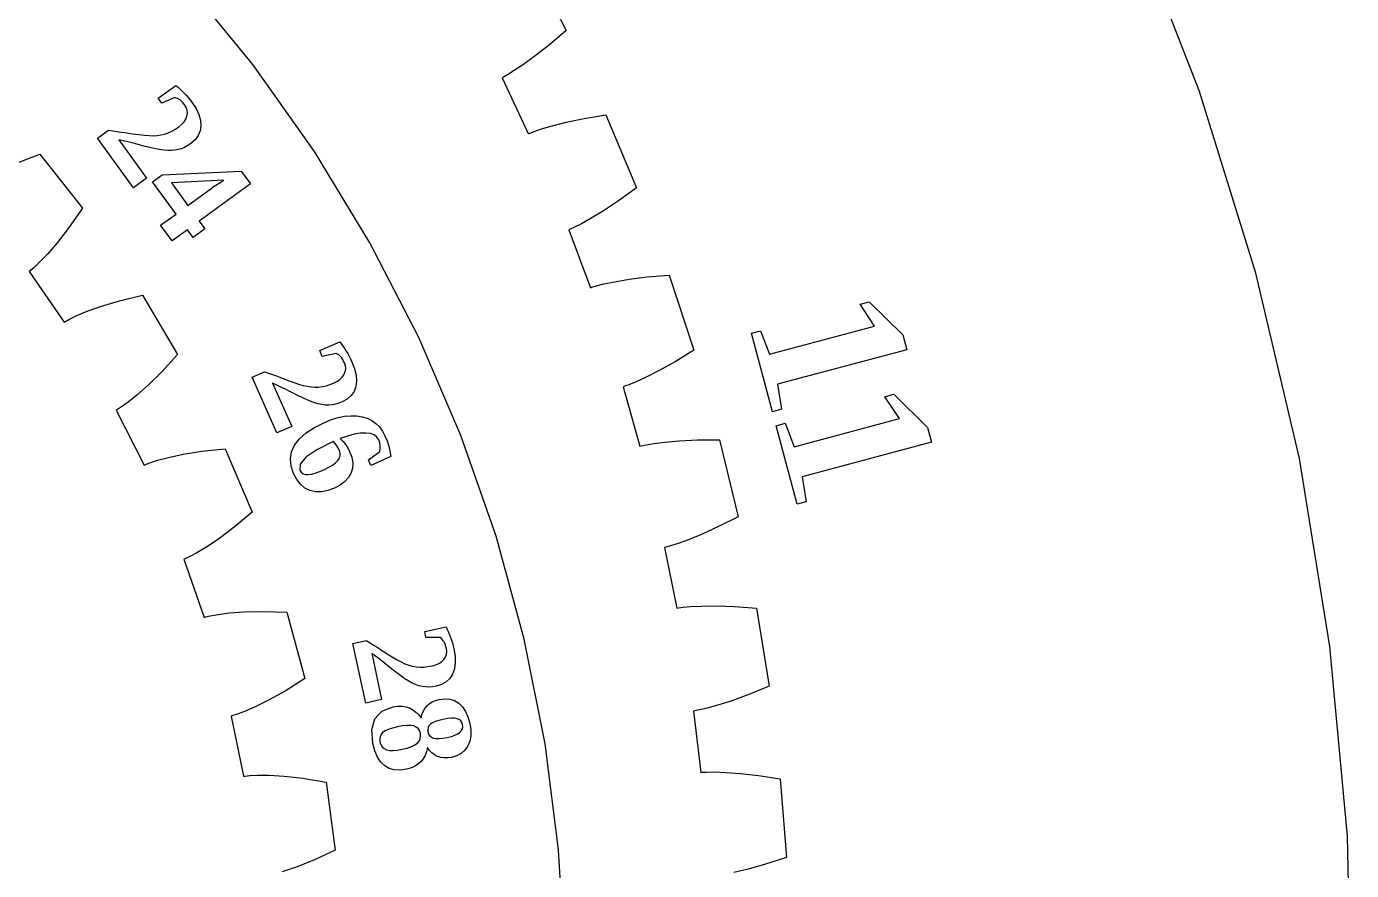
# Model space of a CAD drawing. Header units: metres. Extents: x -322 to 194, y -258 to 258.
# Drawn here: x 68.5 to 193.6, y 11.3 to 91 of the extents above; entities that cross this region are included whole.
import ezdxf

# ---------------------------------------------------------------- set-up
doc = ezdxf.new("R2010")
doc.units = ezdxf.units.M

msp = doc.modelspace()

# ---------------------------------------------------------------- linework, layer by layer
for p, q in [((179.268, 84.9078), (172.753, 101.67)), ((116.05, 97.302), (119.481, 90.6663)), ((89.8862, 87.4457), (83.5064, 95.2467)), ((119.481, 90.6663), (117.907, 89.3171)), ((117.907, 89.3171), (116.564, 88.2566)), ((116.564, 88.2566), (115.453, 87.4498)), ((95.7062, 79.2186), (89.8862, 87.4457)), ((113.947, 86.4783), (113.562, 86.2619)), ((114.579, 86.8661), (113.947, 86.4783)), ((115.453, 87.4498), (114.579, 86.8661)), ((80.9445, 84.2588), (82.6175, 85.4744)), ((82.6175, 85.4744), (82.8236, 85.2904)), ((82.8236, 85.2904), (83.024, 85.1062)), ((83.024, 85.1062), (83.2188, 84.9218)), ((113.562, 86.2619), (113.432, 86.1945)), ((113.432, 86.1945), (115.901, 80.9135)), ((81.2913, 83.7815), (80.9445, 84.2588)), ((82.5268, 84.3182), (81.2913, 83.7815)), ((82.6567, 84.2797), (82.5268, 84.3182)), ((82.7808, 84.2305), (82.6567, 84.2797)), ((82.899, 84.1708), (82.7808, 84.2305)), ((83.0113, 84.1004), (82.899, 84.1708)), ((83.1224, 84.013), (83.0113, 84.1004)), ((83.2371, 83.902), (83.1224, 84.013)), ((83.2188, 84.9218), (83.4078, 84.7371)), ((83.3552, 83.7674), (83.2371, 83.902)), ((83.4078, 84.7371), (83.5938, 84.5443)), ((83.5938, 84.5443), (83.778, 84.3361)), ((83.778, 84.3361), (83.9603, 84.1122)), ((83.9603, 84.1122), (84.1408, 83.8728)), ((84.1408, 83.8728), (84.524, 83.2796)), ((184.598, 67.7314), (179.268, 84.9078)), ((83.4769, 83.6093), (83.3552, 83.7674)), ((83.6206, 83.3631), (83.4769, 83.6093)), ((83.7006, 83.1075), (83.6206, 83.3631)), ((83.6699, 82.5679), (83.7171, 82.8424)), ((83.7171, 82.8424), (83.7006, 83.1075)), ((84.524, 83.2796), (84.7931, 82.7118)), ((84.7931, 82.7118), (84.9481, 82.1693)), ((121.167, 82.3465), (123.212, 82.6894)), ((123.212, 82.6894), (126.105, 75.802)), ((82.2329, 81.1512), (82.572, 81.3432)), ((82.572, 81.3432), (82.9123, 81.5724)), ((82.9123, 81.5724), (83.1848, 81.7982)), ((83.1848, 81.7982), (83.4019, 82.0394)), ((83.4019, 82.0394), (83.5636, 82.2959)), ((83.5636, 82.2959), (83.6699, 82.5679)), ((84.989, 81.6523), (84.9174, 81.1693)), ((84.9481, 82.1693), (84.989, 81.6523)), ((116.449, 81.1267), (117.152, 81.3634)), ((117.152, 81.3634), (118.16, 81.6598)), ((118.16, 81.6598), (119.492, 81.995)), ((119.492, 81.995), (121.167, 82.3465)), ((75.2178, 80.4751), (76.255, 81.2287)), ((78.6058, 75.812), (75.2178, 80.4751)), ((76.255, 81.2287), (76.6694, 81.1763)), ((76.6694, 81.1763), (77.0645, 81.1234)), ((77.0645, 81.1234), (77.4401, 81.07)), ((77.6573, 80.2265), (77.2233, 80.3229)), ((77.2233, 80.3229), (79.846, 76.713)), ((77.4401, 81.07), (77.7963, 81.0161)), ((78.0712, 80.1302), (77.6573, 80.2265)), ((77.7963, 81.0161), (78.505, 80.9054)), ((78.4652, 80.0341), (78.0712, 80.1302)), ((78.505, 80.9054), (79.1244, 80.82)), ((79.1244, 80.82), (79.6546, 80.7599)), ((79.6546, 80.7599), (80.0955, 80.7249)), ((80.0955, 80.7249), (80.4842, 80.7178)), ((80.4842, 80.7178), (80.8577, 80.7409)), ((80.8577, 80.7409), (81.2159, 80.7945)), ((81.2159, 80.7945), (81.5588, 80.8783)), ((81.5588, 80.8783), (81.8952, 80.9962)), ((81.8952, 80.9962), (82.2329, 81.1512)), ((84.4393, 80.3294), (84.0328, 79.9725)), ((84.7342, 80.7283), (84.4393, 80.3294)), ((84.9174, 81.1693), (84.7342, 80.7283)), ((115.901, 80.9135), (116.037, 80.9701)), ((116.037, 80.9701), (116.449, 81.1267)), ((67.717, 78.188), (69.7821, 78.9872)), ((69.7821, 78.9872), (73.8079, 73.8893)), ((78.8391, 79.9381), (78.4652, 80.0341)), ((79.7184, 79.7122), (78.8391, 79.9381)), ((80.4533, 79.538), (79.7184, 79.7122)), ((81.0435, 79.4154), (80.4533, 79.538)), ((81.4892, 79.3444), (81.0435, 79.4154)), ((81.8539, 79.3142), (81.4892, 79.3444)), ((82.2015, 79.3141), (81.8539, 79.3142)), ((82.5319, 79.3439), (82.2015, 79.3141)), ((82.8452, 79.4038), (82.5319, 79.3439)), ((83.1481, 79.4952), (82.8452, 79.4038)), ((83.4471, 79.6205), (83.1481, 79.4952)), ((83.7419, 79.7795), (83.4471, 79.6205)), ((84.0328, 79.9725), (83.7419, 79.7795)), ((100.938, 70.6056), (95.7062, 79.2186)), ((79.846, 76.713), (78.6058, 75.812)), ((80.423, 76.3595), (81.317, 77.009)), ((82.6349, 73.3152), (80.423, 76.3595)), ((81.317, 77.009), (88.785, 77.3718)), ((87.1535, 76.5141), (82.2094, 76.2655)), ((86.5562, 76.1432), (86.8565, 76.3351)), ((86.8565, 76.3351), (87.1535, 76.5141)), ((88.785, 77.3718), (89.6619, 76.1648)), ((82.2094, 76.2655), (83.7594, 74.1322)), ((83.7594, 74.1322), (85.9462, 75.7209)), ((89.6619, 76.1648), (84.8321, 72.6557)), ((85.9462, 75.7209), (86.2528, 75.9385)), ((86.2528, 75.9385), (86.5562, 76.1432)), ((126.105, 75.802), (124.429, 74.5822)), ((73.8079, 73.8893), (72.5517, 72.0657)), ((124.429, 74.5822), (123.005, 73.6318)), ((81.1851, 72.2618), (82.6349, 73.3152)), ((84.8321, 72.6557), (85.3658, 71.9211)), ((121.833, 72.9158), (120.916, 72.4034)), ((123.005, 73.6318), (121.833, 72.9158)), ((72.5517, 72.0657), (71.4524, 70.6449)), ((82.2578, 70.7854), (81.1851, 72.2618)), ((83.7076, 71.8387), (82.2578, 70.7854)), ((84.2413, 71.1041), (83.7076, 71.8387)), ((85.3658, 71.9211), (84.2413, 71.1041)), ((119.854, 71.8819), (119.719, 71.825)), ((119.719, 71.825), (121.761, 66.3645)), ((120.255, 72.067), (119.854, 71.8819)), ((120.916, 72.4034), (120.255, 72.067)), ((71.4524, 70.6449), (70.5247, 69.5703)), ((105.557, 61.6486), (100.938, 70.6056)), ((70.5247, 69.5703), (69.7812, 68.795)), ((68.8951, 67.9914), (68.7788, 67.901)), ((68.7788, 67.901), (72.0687, 63.1084)), ((69.2339, 68.2798), (68.8951, 67.9914)), ((69.7812, 68.795), (69.2339, 68.2798)), ((188.717, 50.2251), (184.598, 67.7314)), ((121.761, 66.3645), (121.901, 66.4102)), ((121.901, 66.4102), (122.324, 66.5336)), ((122.324, 66.5336), (123.044, 66.7136)), ((123.044, 66.7136), (124.073, 66.929)), ((124.073, 66.929), (125.426, 67.1574)), ((125.426, 67.1574), (127.124, 67.3746)), ((127.124, 67.3746), (129.189, 67.554)), ((129.189, 67.554), (131.526, 60.4586)), ((75.5902, 64.6172), (77.3112, 65.1324)), ((77.3112, 65.1324), (79.4643, 65.6492)), ((79.4643, 65.6492), (82.7747, 60.0602)), ((73.2633, 63.7225), (74.254, 64.1377)), ((74.254, 64.1377), (75.5902, 64.6172)), ((147.239, 64.8118), (148.075, 65.0359)), ((148.597, 62.7398), (147.239, 64.8118)), ((148.075, 65.0359), (151.264, 61.9036)), ((72.0687, 63.1084), (72.1949, 63.1845)), ((72.1949, 63.1845), (72.5858, 63.3969)), ((72.5858, 63.3969), (73.2633, 63.7225)), ((138.668, 60.0794), (148.597, 62.7398)), ((109.539, 52.3913), (105.557, 61.6486)), ((136.974, 62.0717), (137.82, 62.2985)), ((138.962, 54.6525), (136.974, 62.0717)), ((137.82, 62.2985), (138.668, 60.0794)), ((151.264, 61.9036), (151.639, 60.5069)), ((82.7747, 60.0602), (81.2867, 58.4203)), ((96.2048, 60.4159), (98.094, 61.257)), ((96.4448, 59.8769), (96.2048, 60.4159)), ((97.7649, 60.145), (96.4448, 59.8769)), ((97.884, 60.0803), (97.7649, 60.145)), ((97.9952, 60.0064), (97.884, 60.0803)), ((98.094, 61.257), (98.2574, 61.0343)), ((98.2574, 61.0343), (98.4151, 60.8124)), ((98.4151, 60.8124), (98.5673, 60.5915)), ((98.5673, 60.5915), (98.7138, 60.3716)), ((98.7138, 60.3716), (98.8557, 60.1443)), ((98.8557, 60.1443), (98.9925, 59.9023)), ((131.526, 60.4586), (129.759, 59.3757)), ((151.639, 60.5069), (139.43, 57.2357)), ((98.0983, 59.9234), (97.9952, 60.0064)), ((98.1936, 59.8312), (98.0983, 59.9234)), ((98.2841, 59.7226), (98.1936, 59.8312)), ((98.3732, 59.5902), (98.2841, 59.7226)), ((98.4607, 59.434), (98.3732, 59.5902)), ((98.5469, 59.254), (98.4607, 59.434)), ((98.6362, 58.9833), (98.5469, 59.254)), ((98.6614, 58.7166), (98.6362, 58.9833)), ((98.9925, 59.9023), (99.1243, 59.6455)), ((99.1243, 59.6455), (99.2511, 59.3738)), ((99.2511, 59.3738), (99.5025, 58.7139)), ((129.759, 59.3757), (128.264, 58.5415)), ((81.2867, 58.4203), (80.0078, 57.1587)), ((89.8166, 57.9055), (90.9878, 58.427)), ((92.161, 52.6399), (89.8166, 57.9055)), ((90.9878, 58.427), (91.3823, 58.2896)), ((91.3823, 58.2896), (91.7577, 58.1557)), ((91.7577, 58.1557), (92.114, 58.0253)), ((92.114, 58.0253), (92.4512, 57.8985)), ((92.4512, 57.8985), (93.1214, 57.643)), ((93.1214, 57.643), (93.7096, 57.4306)), ((97.8846, 57.5433), (98.1471, 57.734)), ((98.1471, 57.734), (98.3586, 57.9513)), ((98.3586, 57.9513), (98.5191, 58.1952)), ((98.5191, 58.1952), (98.6223, 58.4539)), ((98.6223, 58.4539), (98.6614, 58.7166)), ((99.5025, 58.7139), (99.6477, 58.1025)), ((99.6477, 58.1025), (99.6865, 57.5397)), ((127.039, 57.9208), (126.084, 57.4829)), ((128.264, 58.5415), (127.039, 57.9208)), ((80.0078, 57.1587), (78.9452, 56.2173)), ((92.1511, 57.1551), (91.7466, 57.3396)), ((91.7466, 57.3396), (93.5615, 53.2634)), ((92.536, 56.9749), (92.1511, 57.1551)), ((92.9013, 56.799), (92.536, 56.9749)), ((93.2471, 56.6273), (92.9013, 56.799)), ((94.0603, 56.2236), (93.2471, 56.6273)), ((93.7096, 57.4306), (94.2157, 57.2616)), ((94.2157, 57.2616), (94.6397, 57.1357)), ((94.6397, 57.1357), (95.0184, 57.0479)), ((95.0184, 57.0479), (95.3885, 56.9929)), ((95.3885, 56.9929), (95.75, 56.9708)), ((95.75, 56.9708), (96.1029, 56.9815)), ((96.1029, 56.9815), (96.4565, 57.0269)), ((96.4565, 57.0269), (96.819, 57.1082)), ((96.819, 57.1082), (97.1906, 57.2256)), ((97.1906, 57.2256), (97.5712, 57.3791)), ((97.5712, 57.3791), (97.8846, 57.5433)), ((99.4486, 56.5679), (99.1777, 56.1746)), ((99.619, 57.0255), (99.4486, 56.5679)), ((99.6865, 57.5397), (99.619, 57.0255)), ((124.984, 57.0474), (124.845, 57.0015)), ((124.845, 57.0015), (126.447, 51.3959)), ((125.398, 57.2001), (124.984, 57.0474)), ((126.084, 57.4829), (125.398, 57.2001)), ((139.43, 57.2357), (139.808, 54.8792)), ((77.4939, 55.1104), (77.1197, 54.8697)), ((78.105, 55.5481), (77.4939, 55.1104)), ((78.9452, 56.2173), (78.105, 55.5481)), ((94.7428, 55.9004), (94.0603, 56.2236)), ((95.2947, 55.6577), (94.7428, 55.9004)), ((95.7158, 55.4956), (95.2947, 55.6577)), ((96.0663, 55.3903), (95.7158, 55.4956)), ((96.4063, 55.3178), (96.0663, 55.3903)), ((96.7357, 55.2784), (96.4063, 55.3178)), ((97.0546, 55.2718), (96.7357, 55.2784)), ((97.3699, 55.2982), (97.0546, 55.2718)), ((97.6884, 55.3586), (97.3699, 55.2982)), ((98.0098, 55.4529), (97.6884, 55.3586)), ((98.3344, 55.5811), (98.0098, 55.4529)), ((98.8063, 55.8457), (98.3344, 55.5811)), ((99.1777, 56.1746), (98.8063, 55.8457)), ((149.581, 56.0694), (150.417, 56.2935)), ((150.94, 53.9974), (149.581, 56.0694)), ((150.417, 56.2935), (153.607, 53.1613)), ((77.1197, 54.8697), (76.9923, 54.7957)), ((76.9923, 54.7957), (79.6142, 49.6073)), ((96.6449, 53.6399), (97.3032, 53.9031)), ((97.3032, 53.9031), (97.938, 54.096)), ((97.938, 54.096), (98.5491, 54.2186)), ((98.5491, 54.2186), (99.1367, 54.2709)), ((99.1367, 54.2709), (99.6925, 54.2548)), ((99.6925, 54.2548), (100.208, 54.1731)), ((100.208, 54.1731), (100.683, 54.0258)), ((100.683, 54.0258), (101.117, 53.8129)), ((101.117, 53.8129), (101.506, 53.539)), ((139.808, 54.8792), (138.962, 54.6525)), ((141.011, 51.337), (150.94, 53.9974)), ((93.5615, 53.2634), (92.161, 52.6399)), ((94.2934, 52.0818), (94.9135, 52.6418)), ((94.9135, 52.6418), (95.6973, 53.1612)), ((95.6973, 53.1612), (96.6449, 53.6399)), ((100.039, 52.6169), (99.4682, 52.5226)), ((100.55, 52.6363), (100.039, 52.6169)), ((100.987, 52.5815), (100.55, 52.6363)), ((101.339, 52.4539), (100.987, 52.5815)), ((101.506, 53.539), (101.843, 53.2097)), ((101.843, 53.2097), (102.129, 52.825)), ((102.129, 52.825), (102.363, 52.385)), ((139.316, 53.3294), (140.163, 53.5561)), ((141.304, 45.9101), (139.316, 53.3294)), ((140.163, 53.5561), (141.011, 51.337)), ((153.607, 53.1613), (153.981, 51.7645)), ((93.5499, 50.8486), (93.8372, 51.4812)), ((93.8372, 51.4812), (94.2934, 52.0818)), ((97.4793, 51.8298), (95.9223, 51.0544)), ((97.5104, 51.8436), (97.4793, 51.8298)), ((97.6788, 51.6342), (97.5104, 51.8436)), ((97.8282, 51.4192), (97.6788, 51.6342)), ((97.9587, 51.1984), (97.8282, 51.4192)), ((98.836, 52.3536), (98.1428, 52.1098)), ((98.1428, 52.1098), (98.4202, 51.8298)), ((98.4202, 51.8298), (98.6606, 51.535)), ((98.6606, 51.535), (98.8639, 51.2255)), ((99.4682, 52.5226), (98.836, 52.3536)), ((101.605, 52.2535), (101.339, 52.4539)), ((101.785, 51.9802), (101.605, 52.2535)), ((101.876, 51.7223), (101.785, 51.9802)), ((101.922, 51.4566), (101.876, 51.7223)), ((101.924, 51.183), (101.922, 51.4566)), ((102.363, 52.385), (102.559, 51.8986)), ((102.559, 51.8986), (102.719, 51.406)), ((102.719, 51.406), (102.841, 50.9072)), ((112.866, 42.8787), (109.539, 52.3913)), ((126.447, 51.3959), (126.589, 51.4305)), ((126.589, 51.4305), (127.022, 51.5197)), ((127.022, 51.5197), (127.753, 51.642)), ((127.753, 51.642), (128.795, 51.775)), ((128.795, 51.775), (130.163, 51.8951)), ((130.163, 51.8951), (131.873, 51.9768)), ((131.873, 51.9768), (133.946, 51.9915)), ((133.946, 51.9915), (135.711, 44.7329)), ((153.981, 51.7645), (141.773, 48.4933)), ((80.165, 49.8244), (80.8799, 50.0568)), ((80.8799, 50.0568), (81.9171, 50.3362)), ((81.9171, 50.3362), (83.3053, 50.6333)), ((83.3053, 50.6333), (85.0796, 50.9145)), ((85.0796, 50.9145), (87.2824, 51.1397)), ((87.2824, 51.1397), (89.8184, 45.1593)), ((93.4354, 50.1932), (93.5499, 50.8486)), ((93.4935, 49.5149), (93.4354, 50.1932)), ((94.8799, 50.344), (94.3521, 49.6985)), ((95.9223, 51.0544), (94.8799, 50.344)), ((97.915, 50.0424), (98.0626, 50.2703)), ((98.0703, 50.972), (97.9587, 51.1984)), ((98.0626, 50.2703), (98.1376, 50.5011)), ((98.1402, 50.735), (98.0703, 50.972)), ((98.1376, 50.5011), (98.1402, 50.735)), ((98.8639, 51.2255), (99.0301, 50.9012)), ((99.0301, 50.9012), (99.2279, 50.3489)), ((99.2279, 50.3489), (99.3166, 49.8255)), ((100.798, 50.0999), (101.88, 50.9016)), ((101.038, 49.561), (100.798, 50.0999)), ((102.927, 50.4021), (101.038, 49.561)), ((101.88, 50.9016), (101.924, 51.183)), ((102.841, 50.9072), (102.927, 50.4021)), ((191.605, 32.4741), (188.717, 50.2251)), ((79.6142, 49.6073), (79.7493, 49.6659)), ((79.7493, 49.6659), (80.165, 49.8244)), ((93.7244, 48.8138), (93.4935, 49.5149)), ((94.0296, 48.2463), (93.7244, 48.8138)), ((94.3521, 49.6985), (94.3388, 49.1179)), ((94.3388, 49.1179), (94.4626, 48.923)), ((94.4626, 48.923), (94.6325, 48.7903)), ((95.422, 48.7594), (95.7854, 48.8562)), ((95.7854, 48.8562), (96.2007, 49.0021)), ((96.2007, 49.0021), (96.668, 49.1971)), ((96.668, 49.1971), (97.0761, 49.397)), ((97.0761, 49.397), (97.4201, 49.6045)), ((97.4201, 49.6045), (97.6996, 49.8196)), ((97.6996, 49.8196), (97.915, 50.0424)), ((99.1667, 48.8658), (98.9311, 48.4377)), ((99.2962, 49.3312), (99.1667, 48.8658)), ((99.3166, 49.8255), (99.2962, 49.3312)), ((94.3905, 47.7891), (94.0296, 48.2463)), ((94.8074, 47.4421), (94.3905, 47.7891)), ((94.6325, 48.7903), (94.8485, 48.7199)), ((94.8485, 48.7199), (95.1107, 48.7118)), ((95.1107, 48.7118), (95.422, 48.7594)), ((98.1461, 47.7187), (97.5968, 47.428)), ((98.5909, 48.0553), (98.1461, 47.7187)), ((98.9311, 48.4377), (98.5909, 48.0553)), ((141.773, 48.4933), (142.151, 46.1368)), ((95.2801, 47.2054), (94.8074, 47.4421)), ((95.8007, 47.0833), (95.2801, 47.2054)), ((96.3604, 47.0797), (95.8007, 47.0833)), ((96.9591, 47.1946), (96.3604, 47.0797)), ((97.5968, 47.428), (96.9591, 47.1946)), ((89.8184, 45.1593), (88.125, 43.7325)), ((142.151, 46.1368), (141.304, 45.9101)), ((133.863, 43.7939), (132.307, 43.081)), ((135.711, 44.7329), (133.863, 43.7939)), ((86.6894, 42.6525), (85.5108, 41.8612)), ((88.125, 43.7325), (86.6894, 42.6525)), ((115.521, 33.1572), (112.866, 42.8787)), ((131.037, 42.5596), (130.05, 42.199)), ((132.307, 43.081), (131.037, 42.5596)), ((84.5889, 41.3099), (83.9249, 40.9576)), ((85.5108, 41.8612), (84.5889, 41.3099)), ((128.919, 41.8523), (128.777, 41.8176)), ((128.777, 41.8176), (129.928, 36.1024)), ((129.344, 41.9716), (128.919, 41.8523)), ((130.05, 42.199), (129.344, 41.9716)), ((83.522, 40.7689), (83.3859, 40.7125)), ((83.3859, 40.7125), (85.2927, 35.221)), ((83.9249, 40.9576), (83.522, 40.7689)), ((131.25, 36.2439), (132.3, 36.2937)), ((132.3, 36.2937), (133.672, 36.3048)), ((133.672, 36.3048), (135.383, 36.2503)), ((85.2927, 35.221), (85.4345, 35.261)), ((85.4345, 35.261), (85.8676, 35.3627)), ((85.8676, 35.3627), (86.6071, 35.4977)), ((86.6071, 35.4977), (87.6723, 35.6364)), ((87.6723, 35.6364), (89.0877, 35.7458)), ((89.0877, 35.7458), (90.8836, 35.788)), ((90.8836, 35.788), (93.0969, 35.7177)), ((93.0969, 35.7177), (94.813, 29.4526)), ((129.928, 36.1024), (130.073, 36.1255)), ((130.073, 36.1255), (130.511, 36.1802)), ((130.511, 36.1802), (131.25, 36.2439)), ((135.383, 36.2503), (137.451, 36.1003)), ((137.451, 36.1003), (138.634, 28.7243)), ((106.117, 33.8958), (108.14, 34.3257)), ((106.24, 33.3186), (106.117, 33.8958)), ((108.14, 34.3257), (108.254, 34.0739)), ((108.254, 34.0739), (108.362, 33.8241)), ((108.362, 33.8241), (108.465, 33.5764)), ((99.3468, 32.7684), (100.601, 33.035)), ((100.545, 27.1304), (99.3468, 32.7684)), ((100.601, 33.035), (100.958, 32.8185)), ((100.958, 32.8185), (101.298, 32.6095)), ((101.298, 32.6095), (101.619, 32.408)), ((107.587, 33.3064), (106.24, 33.3186)), ((107.69, 33.2184), (107.587, 33.3064)), ((107.783, 33.123), (107.69, 33.2184)), ((107.867, 33.0204), (107.783, 33.123)), ((107.941, 32.9104), (107.867, 33.0204)), ((108.007, 32.7853), (107.941, 32.9104)), ((108.067, 32.6373), (108.007, 32.7853)), ((108.12, 32.4663), (108.067, 32.6373)), ((108.465, 33.5764), (108.562, 33.3307)), ((108.562, 33.3307), (108.654, 33.079)), ((108.654, 33.079), (108.737, 32.8138)), ((108.737, 32.8138), (108.813, 32.5352)), ((108.813, 32.5352), (108.88, 32.2431)), ((117.492, 23.2742), (115.521, 33.1572)), ((101.474, 31.5491), (101.117, 31.8136)), ((101.117, 31.8136), (102.045, 27.4491)), ((101.813, 31.2928), (101.474, 31.5491)), ((101.619, 32.408), (101.922, 32.2138)), ((102.134, 31.0447), (101.813, 31.2928)), ((101.922, 32.2138), (102.525, 31.8245)), ((102.525, 31.8245), (103.056, 31.4945)), ((103.056, 31.4945), (103.516, 31.2239)), ((107.919, 31.2424), (108.074, 31.474)), ((108.074, 31.474), (108.167, 31.7229)), ((108.167, 32.2724), (108.12, 32.4663)), ((108.198, 31.989), (108.167, 32.2724)), ((108.167, 31.7229), (108.198, 31.989)), ((108.88, 32.2431), (108.989, 31.5453)), ((108.989, 31.5453), (109.004, 30.9171)), ((193.248, 14.5648), (191.605, 32.4741)), ((103.148, 30.2409), (102.134, 31.0447)), ((103.749, 29.7829), (103.148, 30.2409)), ((103.516, 31.2239), (103.904, 31.0127)), ((103.904, 31.0127), (104.257, 30.848)), ((104.257, 30.848), (104.607, 30.7173)), ((104.607, 30.7173), (104.956, 30.6205)), ((104.956, 30.6205), (105.304, 30.5576)), ((105.304, 30.5576), (105.659, 30.5285)), ((105.659, 30.5285), (106.03, 30.5327)), ((106.03, 30.5327), (106.418, 30.5703)), ((106.418, 30.5703), (106.822, 30.6412)), ((106.822, 30.6412), (107.163, 30.7366)), ((107.163, 30.7366), (107.46, 30.8687)), ((107.46, 30.8687), (107.712, 31.0373)), ((107.712, 31.0373), (107.919, 31.2424)), ((108.925, 30.3585), (108.752, 29.8696)), ((109.004, 30.9171), (108.925, 30.3585)), ((94.813, 29.4526), (92.9446, 28.2642)), ((104.238, 29.4308), (103.749, 29.7829)), ((104.616, 29.1847), (104.238, 29.4308)), ((104.937, 29.0087), (104.616, 29.1847)), ((105.255, 28.8672), (104.937, 29.0087)), ((105.569, 28.7601), (105.255, 28.8672)), ((107.712, 28.8846), (107.195, 28.7238)), ((108.143, 29.1291), (107.712, 28.8846)), ((108.49, 29.4574), (108.143, 29.1291)), ((108.752, 29.8696), (108.49, 29.4574)), ((92.9446, 28.2642), (91.3779, 27.3852)), ((105.879, 28.6874), (105.569, 28.7601)), ((106.193, 28.6477), (105.879, 28.6874)), ((106.517, 28.6405), (106.193, 28.6477)), ((106.851, 28.6659), (106.517, 28.6405)), ((107.195, 28.7238), (106.851, 28.6659)), ((107.497, 27.4771), (108.017, 27.5407)), ((108.017, 27.5407), (108.497, 27.5016)), ((136.717, 27.9352), (135.109, 27.3482)), ((138.634, 28.7243), (136.717, 27.9352)), ((89.1171, 26.3345), (88.4121, 26.0739)), ((90.1043, 26.7581), (89.1171, 26.3345)), ((91.3779, 27.3852), (90.1043, 26.7581)), ((102.045, 27.4491), (100.545, 27.1304)), ((101.394, 25.6356), (102.071, 26.3486)), ((102.071, 26.3486), (103.141, 26.7659)), ((103.141, 26.7659), (103.555, 26.8271)), ((103.555, 26.8271), (103.949, 26.8304)), ((103.949, 26.8304), (104.322, 26.7755)), ((104.322, 26.7755), (104.675, 26.6625)), ((104.675, 26.6625), (105.001, 26.496)), ((105.001, 26.496), (105.295, 26.281)), ((105.295, 26.281), (105.557, 26.0176)), ((105.861, 26.0389), (105.975, 26.3424)), ((105.975, 26.3424), (106.13, 26.6166)), ((106.13, 26.6166), (106.327, 26.8613)), ((106.327, 26.8613), (106.562, 27.0719)), ((106.562, 27.0719), (106.836, 27.2448)), ((106.836, 27.2448), (107.147, 27.3799)), ((107.147, 27.3799), (107.497, 27.4771)), ((108.497, 27.5016), (108.937, 27.36)), ((108.937, 27.36), (109.336, 27.1156)), ((109.336, 27.1156), (109.686, 26.775)), ((109.686, 26.775), (109.976, 26.344)), ((109.976, 26.344), (110.205, 25.8226)), ((131.634, 26.3925), (131.49, 26.3692)), ((131.49, 26.3692), (132.183, 20.5807)), ((132.067, 26.4777), (131.634, 26.3925)), ((132.789, 26.6483), (132.067, 26.4777)), ((133.802, 26.9294), (132.789, 26.6483)), ((135.109, 27.3482), (133.802, 26.9294)), ((87.9876, 25.9406), (87.8452, 25.9028)), ((87.8452, 25.9028), (89.0031, 20.2061)), ((88.4121, 26.0739), (87.9876, 25.9406)), ((101.112, 24.6267), (101.394, 25.6356)), ((105.557, 26.0176), (105.787, 25.7059)), ((105.787, 25.7059), (105.861, 26.0389)), ((106.656, 25.1219), (106.52, 24.9734)), ((106.855, 25.2549), (106.656, 25.1219)), ((107.125, 25.3771), (106.855, 25.2549)), ((107.465, 25.4884), (107.125, 25.3771)), ((107.877, 25.5889), (107.465, 25.4884)), ((108.283, 25.662), (107.877, 25.5889)), ((108.635, 25.6971), (108.283, 25.662)), ((108.932, 25.6942), (108.635, 25.6971)), ((109.175, 25.6531), (108.932, 25.6942)), ((109.369, 25.5741), (109.175, 25.6531)), ((109.521, 25.457), (109.369, 25.5741)), ((109.63, 25.3019), (109.521, 25.457)), ((109.697, 25.1087), (109.63, 25.3019)), ((109.716, 24.8955), (109.697, 25.1087)), ((110.205, 25.8226), (110.375, 25.211)), ((110.375, 25.211), (110.466, 24.5951)), ((101.224, 23.3221), (101.112, 24.6267)), ((101.9, 23.9501), (101.867, 23.7201)), ((101.993, 24.1543), (101.9, 23.9501)), ((102.146, 24.3329), (101.993, 24.1543)), ((102.371, 24.4911), (102.146, 24.3329)), ((102.678, 24.6354), (102.371, 24.4911)), ((103.068, 24.7657), (102.678, 24.6354)), ((103.541, 24.8819), (103.068, 24.7657)), ((104.031, 24.9705), (103.541, 24.8819)), ((104.453, 25.0134), (104.031, 24.9705)), ((104.806, 25.0106), (104.453, 25.0134)), ((105.091, 24.962), (104.806, 25.0106)), ((105.319, 24.8656), (105.091, 24.962)), ((105.497, 24.7191), (105.319, 24.8656)), ((105.628, 24.5224), (105.497, 24.7191)), ((105.71, 24.2755), (105.628, 24.5224)), ((105.699, 23.7562), (105.737, 24.0029)), ((105.737, 24.0029), (105.71, 24.2755)), ((106.435, 24.8057), (106.403, 24.6189)), ((106.403, 24.6189), (106.423, 24.4128)), ((106.423, 24.4128), (106.492, 24.2043)), ((106.52, 24.9734), (106.435, 24.8057)), ((106.492, 24.2043), (106.601, 24.0365)), ((106.601, 24.0365), (106.752, 23.9094)), ((106.752, 23.9094), (106.943, 23.823)), ((106.943, 23.823), (107.183, 23.777)), ((107.183, 23.777), (107.479, 23.7706)), ((107.479, 23.7706), (107.832, 23.804)), ((107.832, 23.804), (108.241, 23.8771)), ((108.241, 23.8771), (108.639, 23.976)), ((108.639, 23.976), (108.973, 24.0899)), ((108.973, 24.0899), (109.242, 24.2186)), ((109.242, 24.2186), (109.446, 24.3623)), ((109.446, 24.3623), (109.591, 24.5223)), ((109.591, 24.5223), (109.681, 24.7)), ((109.681, 24.7), (109.716, 24.8955)), ((110.464, 24.0336), (110.371, 23.5265)), ((110.466, 24.5951), (110.464, 24.0336)), ((101.416, 22.6146), (101.224, 23.3221)), ((101.666, 22.0249), (101.416, 22.6146)), ((101.867, 23.7201), (101.894, 23.4645)), ((101.894, 23.4645), (101.978, 23.2038)), ((101.978, 23.2038), (102.109, 22.9931)), ((102.109, 22.9931), (102.286, 22.8322)), ((102.286, 22.8322), (102.51, 22.7213)), ((102.51, 22.7213), (102.788, 22.6592)), ((102.788, 22.6592), (103.128, 22.6449)), ((103.128, 22.6449), (103.529, 22.6782)), ((103.529, 22.6782), (103.992, 22.7594)), ((103.992, 22.7594), (104.465, 22.8772)), ((104.465, 22.8772), (104.861, 23.0133)), ((104.861, 23.0133), (105.18, 23.1677)), ((105.18, 23.1677), (105.423, 23.3405)), ((105.423, 23.3405), (105.594, 23.5354)), ((105.594, 23.5354), (105.699, 23.7562)), ((106.289, 22.5461), (106.154, 22.1892)), ((106.375, 22.9397), (106.289, 22.5461)), ((106.573, 22.661), (106.375, 22.9397)), ((106.798, 22.4262), (106.573, 22.661)), ((109.915, 22.6872), (109.568, 22.3783)), ((110.185, 23.0738), (109.915, 22.6872)), ((110.371, 23.5265), (110.185, 23.0738)), ((118.768, 13.2777), (117.492, 23.2742)), ((101.974, 21.553), (101.666, 22.0249)), ((102.341, 21.1989), (101.974, 21.553)), ((105.464, 21.3412), (105.148, 21.1417)), ((105.74, 21.585), (105.464, 21.3412)), ((105.971, 21.8688), (105.74, 21.585)), ((106.154, 22.1892), (105.971, 21.8688)), ((107.051, 22.2355), (106.798, 22.4262)), ((107.331, 22.0888), (107.051, 22.2355)), ((107.633, 21.9893), (107.331, 22.0888)), ((107.952, 21.9402), (107.633, 21.9893)), ((108.288, 21.9416), (107.952, 21.9402)), ((108.642, 21.9934), (108.288, 21.9416)), ((109.144, 22.147), (108.642, 21.9934)), ((109.568, 22.3783), (109.144, 22.147)), ((89.0031, 20.2061), (89.149, 20.227)), ((89.149, 20.227), (89.5918, 20.2699)), ((89.5918, 20.2699), (90.3427, 20.3052)), ((90.3427, 20.3052), (91.4168, 20.3007)), ((91.4168, 20.3007), (92.8342, 20.2205)), ((92.8342, 20.2205), (94.6197, 20.0229)), ((94.6197, 20.0229), (96.8038, 19.6582)), ((102.766, 20.957), (102.341, 21.1989)), ((103.25, 20.8224), (102.766, 20.957)), ((103.792, 20.7952), (103.25, 20.8224)), ((104.393, 20.8755), (103.792, 20.7952)), ((104.791, 20.9865), (104.393, 20.8755)), ((105.148, 21.1417), (104.791, 20.9865)), ((132.183, 20.5807), (132.33, 20.5922)), ((132.33, 20.5922), (132.771, 20.6119)), ((132.771, 20.6119), (133.512, 20.6167)), ((133.512, 20.6167), (134.563, 20.5829)), ((134.563, 20.5829), (135.932, 20.4849)), ((135.932, 20.4849), (137.633, 20.2947)), ((137.633, 20.2947), (139.682, 19.9809)), ((96.8038, 19.6582), (97.6697, 13.2203)), ((139.682, 19.9809), (140.276, 12.5342)), ((193.637, -3.41534), (193.248, 14.5648)), ((97.6697, 13.2203), (95.6595, 12.2915)), ((119.344, 3.21663), (118.768, 13.2777)), ((140.276, 12.5342), (138.302, 11.8998)), ((93.9896, 11.6292), (92.6438, 11.1774)), ((95.6595, 12.2915), (93.9896, 11.6292)), ((136.653, 11.4425), (135.316, 11.1288)), ((138.302, 11.8998), (136.653, 11.4425))]:
    msp.add_line(p, q)

doc.saveas('drawing.dxf')
